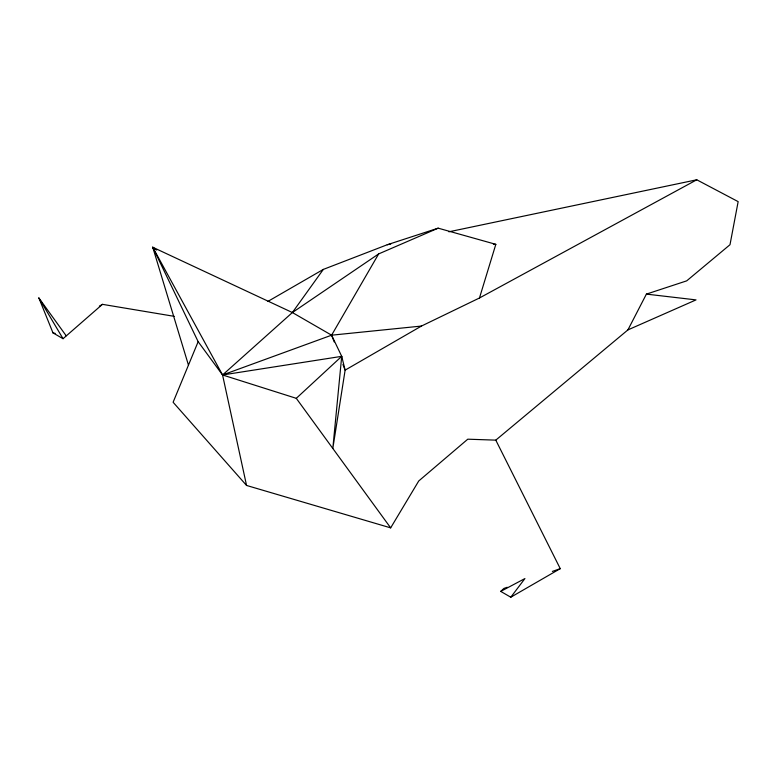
<?xml version="1.0" encoding="UTF-8"?>
<svg xmlns="http://www.w3.org/2000/svg" width="777" height="777" viewBox="0 0 777 777"><rect width="100%" height="100%" fill="white"/><g stroke="black" fill="none" stroke-linecap="round" stroke-linejoin="round"><path stroke-width="1.17" d="M156.701 250.029L152.739 247.241L198.154 341.676L222.562 374.97L341.715 356.342L332.818 448.455L345.124 370.134L341.715 356.342L331.604 335.188L292.385 312.539L152.739 247.241L188.461 365.122M342.948 364.5L345.124 370.134L421.455 326.058L479.467 297.989L495.823 244.337L438.179 228.166L387.237 244.745L323.329 269.405L267.91 301.408M198.154 341.676L173.106 402.253L246.552 485.45L390.666 527.865L418.735 480.982L467.773 439.19L495.794 440.141L627.913 329.904L696.017 299.893L646.396 294.114L627.913 329.904M438.179 228.166L378.661 253.914L331.604 335.188L222.562 374.97L152.739 247.241M246.552 485.45L222.562 374.97L292.385 312.539L323.329 269.405M510.79 597.212L524.922 578.564L500.728 591.404L510.79 597.212L560.256 568.657L495.794 440.141M66.162 335.751L38.85 297.931L52.982 332.896L63.044 338.704L102.447 304.341L174.252 316.346M500.728 591.404L503.855 588.451L507.235 587.266M222.562 374.97L296.29 398.329L341.715 356.342M292.385 312.539L378.661 253.914M99.349 306.128L102.447 304.341M479.467 297.989L696.765 179.788L738.15 201.631L730.001 244.716L686.703 280.856L646.396 294.114M552.36 571.425L560.256 568.657M387.237 244.745L390.792 243.997M448.902 231.799L696.765 179.788M421.455 326.058L331.604 335.188L334.217 341.948M493.414 244.347L495.823 244.337M52.982 332.896L55.177 333.372M296.29 398.329L390.666 527.865M38.85 297.931L63.044 338.704"/></g></svg>
